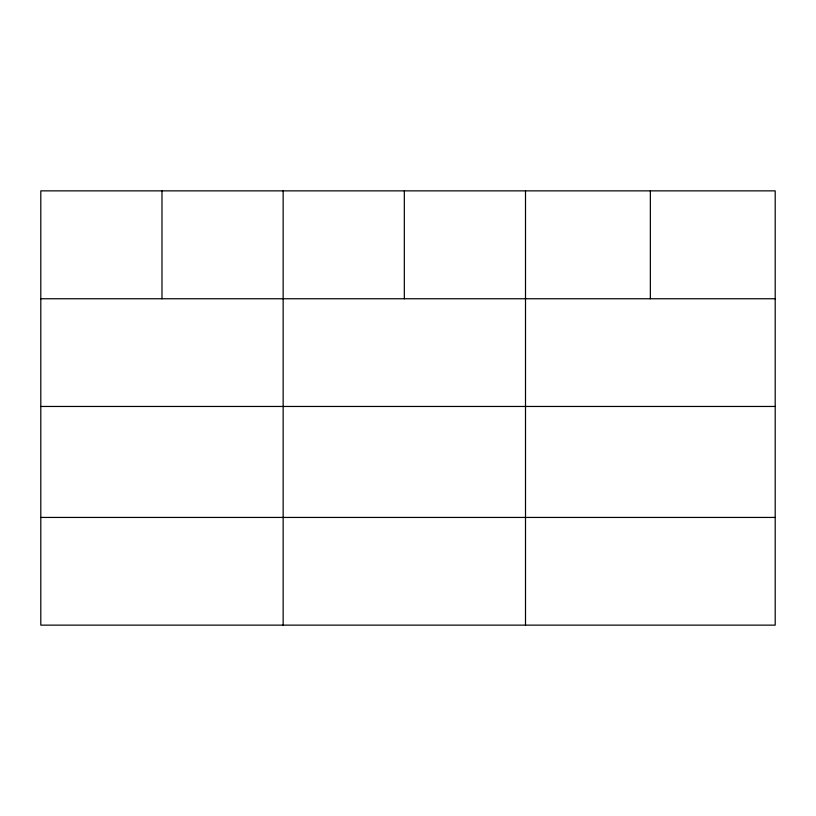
<?xml version="1.0" encoding="UTF-8"?>
<svg xmlns="http://www.w3.org/2000/svg" width="816" height="816" viewBox="0 0 816 816"><rect width="100%" height="100%" fill="white"/><g stroke="black" fill="none" stroke-linecap="round" stroke-linejoin="round"><path stroke-width="1.22" d="M775.2 406.46L775.2 190.862L40.8 190.862L40.8 625.138L775.2 625.138L775.2 406.46L40.8 406.46M40.8 298.758L775.2 298.758M40.8 517.436L775.2 517.436M650.352 190.862L650.352 298.758M525.504 190.862L525.504 625.138M404.328 190.862L404.328 298.758M283.152 190.862L283.152 625.138M161.976 190.862L161.976 298.758"/></g></svg>
